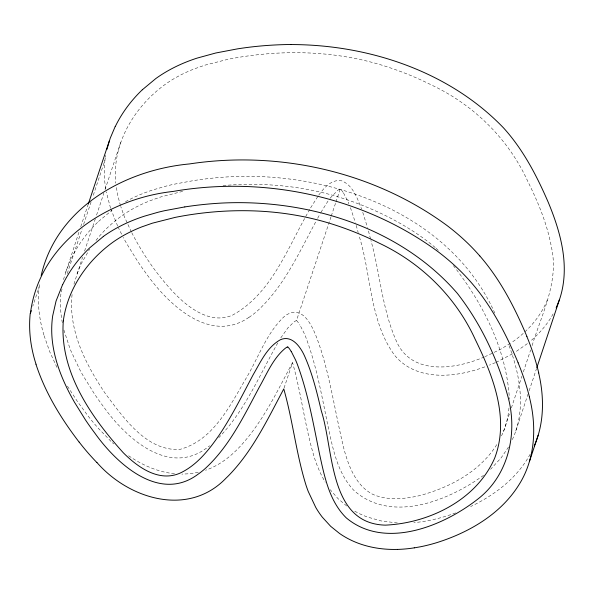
<?xml version="1.0" encoding="UTF-8"?>
<svg xmlns="http://www.w3.org/2000/svg" width="594" height="594" viewBox="0 0 594 594"><rect width="100%" height="100%" fill="white"/><g stroke="black" fill="none" stroke-linecap="round" stroke-linejoin="round"><path stroke-width="0.45" stroke-dasharray="2.97 2.23" d="M72.082 294.542C68.162 330.851 86.078 364.939 105.695 394.134C123.73 417.701 146.206 451.165 179.7 449.443C213.521 440.414 230.116 405.308 246.569 377.509C258.806 356.816 266.743 332.514 284.875 315.971C305.739 301.128 315.822 335.046 320.671 349.012C331.214 382.105 335.862 416.646 344.282 450.267C349.086 467.263 356.274 485.914 372.965 494.431C387.592 500.66 403.979 499.123 419.112 495.752C449.851 487.6 480.724 471.287 497.586 443.317M508.961 408.011C508.167 417.79 505.62 427.524 501.262 436.338M39.494 284.63L39.189 286.924L32.767 306.237M105.264 157.796L104.923 160.321L92.664 197.186M105.398 156.965L105.665 155.294M63.447 279.574L79.596 230.19M73.953 284.14L82.544 257.247M532.12 345.574C541.713 313.907 559.199 281.563 551.477 247.416C547.267 224.242 538.201 202.287 527.754 181.289C508.457 139.003 473.819 104.952 431.86 85.18A215.926 146.154 18.4 0 0 387.927 67.085C349.042 54.254 307.543 50.453 266.832 53.861A322.579 218.347 18.4 0 0 227.695 59.37L204.871 65.177L194.379 68.859A185.699 125.698 18.4 0 0 166.223 83.665C134.786 105.836 111.65 143.733 115.8 183.138M512.34 439.612C526.455 409.556 520.106 374.784 508.783 344.943M80.762 226.678L88.358 203.853M61.123 292.003L62.578 287.615M67.256 273.567L82.15 228.794M83.606 224.406L91.201 201.581M84.586 251.099L95.389 218.622M96.562 215.11L103.861 193.161M105.027 189.649L120.797 142.241M280.814 337.867L287.934 327.821L294.112 321.889A21.859 14.798 18.4 0 1 296.02 320.73L296.146 320.678A9.838 6.66 18.4 0 1 296.51 320.515L330.969 216.921M331.266 216.045L335.647 202.873M335.937 201.997L340.317 188.825M284.058 388.045L292.53 362.585C301.574 394.342 304.967 427.457 314.82 458.999A233.286 157.907 18.4 0 0 316.535 463.907L320.069 472.475L324.465 481.014A102.205 69.179 18.4 0 0 325.185 482.224M503.504 431.608L509.637 413.172M511.389 407.907L521.896 376.299M523.359 371.911L530.657 349.963M515.733 431.088L527.999 394.216M529.172 390.704L536.471 368.755M65.578 272.327L71.369 258.242M76.997 273.923L81.096 264.003L89.627 249.146M547.304 299.925C540.28 317.404 527.197 331.794 511.805 342.396M315.592 222.089C298.916 252.977 284.006 286.263 257.818 310.499A133.175 90.147 18.4 0 1 248.983 317.367M292.53 362.585C276.5 392.664 261.627 424.309 237.615 449.049A217.523 147.238 18.4 0 1 234.92 451.685C226.485 459.704 216.632 466.431 205.576 470.248M317.634 218.295L320.24 213.595M309.749 209.437C287.89 246.629 272.297 293.295 232.44 315.184C211.323 324.339 190.243 309.155 175.883 294.758C158.153 276.507 143.466 255.375 131.809 232.796M553.118 313.914C547.319 324.421 539.337 333.635 530.175 341.35M530.13 454.306C517.107 478.007 494.72 495.144 470.619 506.548M320.909 212.422L328.222 200.727M277.777 342.938C259.467 375.245 244.928 410.565 218.815 437.644M508.494 447.067L501.195 457.803L490.629 469.253M310.61 207.878L318.228 195.842M318.733 195.107C324.027 187.89 331.63 178.883 341.654 180.821C353.163 185.343 357.298 198.53 361.605 209.014M329.989 198.314L337.563 190.459A22.713 15.377 18.4 0 1 339.82 189.048L340.013 188.966A9.838 6.66 18.4 0 1 340.317 188.825A11.36 7.692 18.4 0 1 340.711 189.226L340.763 189.286A27.109 18.347 18.4 0 1 343.443 192.909M95.998 240.37C103.423 230.717 112.541 222.453 122.416 215.347A185.699 125.698 18.4 0 1 150.572 200.542L161.063 196.866L183.895 191.06M98.53 221.451L112.043 210.224M527.39 343.629L515.161 352.212M483.583 475.319C448.552 500.787 391.335 523.76 354.009 490.525C337.036 472.869 332.67 447.46 327.65 424.465C321.651 395.181 316.409 365.473 305.88 337.385A179.581 121.555 18.4 0 0 304.328 333.642L299.992 325.074M248.953 317.344C209.712 344.461 167.931 303.965 146.273 273.589A333.761 225.913 18.4 0 1 138.008 261.865L127.027 244.171A325.17 220.099 18.4 0 1 123.314 237.466M510.32 343.31L500.697 349.235L485.194 356.6M512.496 353.831L496.918 361.946M495.441 362.607L489.426 365.132M484.34 356.935C455.85 369.334 411.315 376.188 396.22 340.793C382.135 309.014 380.123 273.678 370.931 240.429M455.643 512.904C442.196 517.879 428.155 521.391 413.855 522.638M484.838 366.869C455.992 377.621 417.033 381.794 394.921 355.687C369.275 321.109 371.599 274.97 358.917 235.321M198.262 472.349L189.976 473.73L181.92 474.123M223.025 185.543C263.743 182.135 305.234 185.937 344.119 198.775A215.926 146.154 18.4 0 1 388.053 216.862C404.878 225.468 421.035 235.491 435.461 247.743M397.364 522.965L380.977 520.908L366.966 516.884A60.261 40.786 18.4 0 1 353.497 510.461M174.51 473.73C157.818 472.022 142.011 465.072 128.334 455.539M346.74 506.021L338.112 498.715L330.205 489.694M112.377 442.664L113.751 443.918M436.115 248.344L438.728 250.757M111.019 441.394L98.24 428.207A265.028 179.388 18.4 0 1 87.875 415.733L77.42 401.507L67.412 386.078M453.363 265.585C483.212 303.712 506.779 350.133 509.414 399.168M343.495 192.902L348.136 201.953A179.581 121.555 18.4 0 1 348.893 203.742M131.385 231.987L124.376 216.736L120.76 206.541M121.614 234.207L118.399 227.673M494.817 313.112C450.646 214.167 332.239 171.569 230.272 176.745A328.296 222.215 18.4 0 0 193.585 180.591L173.322 184.37A257.402 174.228 18.4 0 0 166.491 186.004L153.304 189.798A200.616 135.796 18.4 0 0 124.71 202.116M56.935 367.374L49.918 352.168L43.845 335.016M117.642 226.039L110.781 208.828M350.438 207.662L355.375 222.535M362.756 212.34L367.515 227.576M110.506 208.019L106.281 191.921M356.214 225.408L358.189 232.544M368.451 230.999L370.701 239.568M63.907 330.041L70.285 349.517L79.514 369.156A328.876 222.609 18.4 0 0 83.219 375.853L94.201 393.547A329.93 223.322 18.4 0 0 103.683 406.912C125.364 437.303 167.983 476.485 206.408 448.188A135.447 91.684 18.4 0 0 209.667 445.797M120.463 205.687L117.605 194.787L116.29 186.716M62.333 322.809L61.902 320.404A198.663 134.474 18.4 0 1 61.108 291.996M43.911 335.016A229.128 155.093 18.4 0 1 39.033 286.887M105.725 188.721A198.663 134.474 18.4 0 1 104.908 160.313M296.51 320.515A11.36 7.692 18.4 0 1 296.903 320.909L296.955 320.968A28.067 18.993 18.4 0 1 299.925 325.081M71.443 258.279A260.484 176.314 18.4 0 1 98.515 221.443"/><path stroke-width="0.89" d="M41.179 275.579C56.601 207.848 124.458 169.988 189.419 163.944C278.994 150.289 373.975 171.725 447.171 225.638A192.924 130.591 18.4 0 1 479.781 255.947M106.861 149.525L110.209 138.246L115.169 126.559M414.278 547.868L420.463 546.777A175.705 118.934 18.4 0 0 438.261 542.174C470.032 531.92 501.046 513.639 519.015 484.674C535.439 458.746 536.85 426.069 529.351 396.963M534.221 445.975C544.356 423.099 544.312 396.992 538.654 372.965M536.761 367.879L559.541 299.398C570.411 267.1 560.84 232.388 548.158 202.101C536.664 175.594 523.091 149.443 503.541 127.91C449.22 71.302 368.362 44.602 291.06 44.557M31.304 310.625L30.435 313.261C39.464 242.783 106.682 198.804 173.047 191.439C263.877 175.75 360.937 196.027 435.959 250.148A192.278 130.145 18.4 0 1 469.267 280.294C490.793 304.262 505.746 333.264 518.146 362.778M88.358 203.853L109.385 140.644M529.403 461.553L538.164 435.216M559.541 299.398L556.147 307.93M62.608 284.578L56.051 301.061L52.695 315.822A198.359 134.266 18.4 0 0 53.156 346.74C55.985 363.899 62.622 380.197 70.753 395.493A328.876 222.609 18.4 0 0 74.458 402.19L85.439 419.884A329.93 223.322 18.4 0 0 94.929 433.249C116.602 463.639 159.222 502.821 197.646 474.524A135.447 91.684 18.4 0 0 205.234 468.518C229.477 446.228 243.971 415.874 259.244 387.266C266.936 373.752 273.054 358.345 285.35 348.225A21.859 14.798 18.4 0 1 287.258 347.067M142.337 89.768L155.851 78.534A200.616 135.796 18.4 0 1 197.104 58.108L215.726 53.007L237.385 48.886A317.307 214.776 18.4 0 1 291.038 44.491M103.282 236.561L89.768 247.787A260.484 176.314 18.4 0 0 62.682 284.615M287.266 347.074L287.444 346.985A9.838 6.66 18.4 0 1 287.748 346.851A11.36 7.692 18.4 0 1 288.142 347.245L288.201 347.304A28.067 18.993 18.4 0 1 291.164 351.418M184.816 206.912L164.56 210.707A257.402 174.228 18.4 0 0 157.729 212.34L144.542 216.134A200.616 135.796 18.4 0 0 103.237 236.523M397.475 549.398C384.155 549.762 370.708 547.891 358.204 543.22A60.261 40.786 18.4 0 1 339.568 533.479L330.687 526.329L322.334 517.196A100.973 68.347 18.4 0 1 315.718 507.35L308.241 491.468A228.111 154.403 18.4 0 1 306.059 485.335C296.213 453.794 292.827 420.678 283.769 388.921C267.738 419 252.866 450.646 228.853 475.386A217.523 147.238 18.4 0 1 226.158 478.022C188.64 517.322 129.188 499.368 96.993 462.585M479.804 255.94C500.371 279.551 514.85 307.729 526.908 336.442M79.106 442.077C61.019 418.458 45.174 392.641 35.952 364.211M291.231 351.41L295.567 359.979A179.581 121.555 18.4 0 1 297.111 363.721C307.989 392.76 313.261 423.485 319.483 453.749C324.428 476.225 329.165 501.076 346.287 517.886C385.239 550.519 444.706 525.638 479.239 497.972C509.682 473.411 518.228 430.338 507.187 393.971C497.044 357.84 480.457 323.114 457.395 293.421C400.029 227.079 307.247 198.76 221.51 203.081A328.296 222.215 18.4 0 0 184.823 206.927M36.034 364.211A229.982 155.673 18.4 0 1 30.249 313.224M96.941 462.607A243.213 164.627 18.4 0 1 79.158 442.062M414.27 547.846A117.278 79.381 18.4 0 1 397.483 549.42M518.079 362.778A385.796 261.137 18.4 0 1 529.432 396.963M526.826 336.442A381.86 258.472 18.4 0 1 538.758 372.965M115.251 126.589A260.484 176.314 18.4 0 1 142.322 89.753M63.32 320.879C59.333 371.502 90.956 416.943 123.314 452.776C137.674 467.181 158.761 482.358 179.878 473.203C196.844 465.325 208.746 450.126 219.179 435.127C232.128 415.822 242.434 394.958 253.319 374.465C260.684 361.872 267.159 347.022 280.517 339.679C292.233 334.637 300.913 347.52 304.878 356.742C312.548 374.131 317.025 392.693 321.376 411.13C333.925 450.044 328.675 523.678 385.372 525.141C429.314 523.121 476.648 499.955 494.743 457.944C509.882 418.057 492.82 375.363 475.185 339.315C455.888 297.022 421.257 262.979 379.291 243.198A215.926 146.154 18.4 0 0 335.358 225.111C296.473 212.273 254.982 208.472 214.263 211.88A322.579 218.347 18.4 0 0 175.133 217.397L152.302 223.203L141.81 226.878A185.699 125.698 18.4 0 0 113.654 241.691C87.548 260.187 67.619 288.788 63.32 320.879"/></g></svg>
